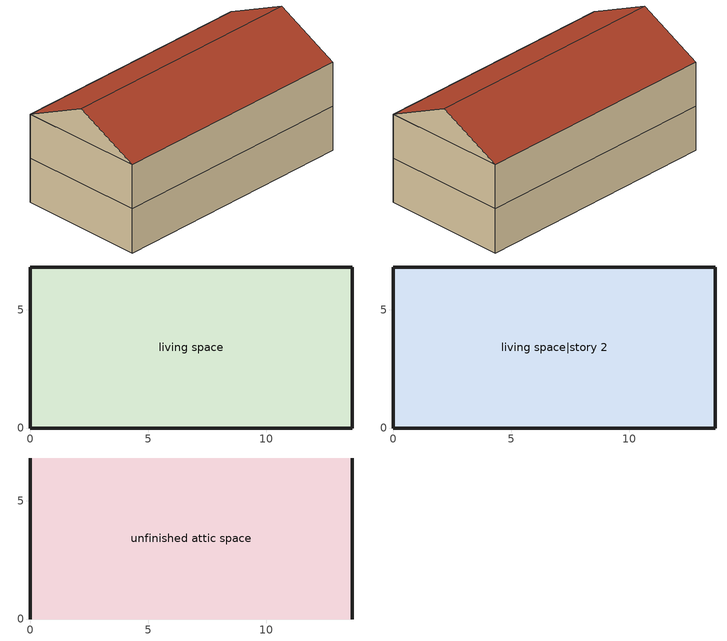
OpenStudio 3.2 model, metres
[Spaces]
living space
 floor foundation: 0,0 0,6.82 13.63,6.82 13.63,0 z0
 wall outside: 0,6.82 0,0 13.63,0 13.63,6.82 0,6.82 z0:2.44
living space|story 2
 floor to living space: 0,0 0,6.82 13.63,6.82 13.63,0 z2.44
 wall outside: 0,6.82 0,0 13.63,0 13.63,6.82 0,6.82 z2.44:4.88
unfinished attic space
 floor to living space|story 2: 0,6.82 13.63,6.82 13.63,0 0,0 z4.88
 wall outside: 0,3.41,6.58 0,6.82,4.88 0,0,4.88; 13.63,3.41,6.58 13.63,0,4.88 13.63,6.82,4.88
 roof outside: 13.63,3.41,6.58 0,3.41,6.58 0,0,4.88 13.63,0,4.88; 0,3.41,6.58 13.63,3.41,6.58 13.63,6.82,4.88 0,6.82,4.88
[Site]
Denver Intl Ap_CO_USA: Latitude {deg}=39.83; Longitude {deg}=-104.65; Time Zone {hr}=-7; Elevation {m}=1650
[ClimateZones]
Climate Zone Institution Name 1=Building America; Climate Zone Document Year 1=0; Climate Zone Value 1=Cold
[Site:WaterMainsTemperature]
Calculation Method=Correlation; Annual Average Outdoor Air Temperature {C}=10.8753; Maximum Difference In Monthly Average Outdoor Air Temperatures {deltaC}=23.1524
[Site:GroundTemperature:Deep]
10.8753, 10.8753, 10.8753, 10.8753, 10.8753, 10.8753, 10.8753, 10.8753, 10.8753, 10.8753, 10.8753, 10.8753
[Building]
Building 1: North Axis {deg}=180; Standards Number of Stories=2; Standards Number of Above Ground Stories=2; Standards Building Type=singlefamilydetached; Standards Number of Living Units=1
[ThermalZone] Use Ideal Air Loads=No
living zone; unfinished attic zone
[Sizing:Zone] Zone Cooling Design Supply Air Temperature Input Method=SupplyAirTemperature; Zone Cooling Design Supply Air Temperature {C}=14; Zone Cooling Design Supply Air Temperature Difference {deltaC}=11.11; Zone Heating Design Supply Air Temperature Input Method=SupplyAirTemperature; Zone Heating Design Supply Air Temperature {C}=40; Zone Heating Design Supply Air Temperature Difference {deltaC}=11.11; Zone Cooling Design Supply Air Humidity Ratio {kg-H2O/kg-air}=0.0085; Zone Heating Design Supply Air Humidity Ratio {kg-H2O/kg-air}=0.008; Cooling Design Air Flow Method=DesignDay; Heating Design Air Flow Method=DesignDay; Account for Dedicated Outdoor Air System=No; Dedicated Outdoor Air System Control Strategy=NeutralSupplyAir; Dedicated Outdoor Air Low Setpoint Temperature for Design {C}=autosize; Dedicated Outdoor Air High Setpoint Temperature for Design {C}=autosize
living zone; unfinished attic zone
[Space]
Name | Space Type | Thermal Zone | Building Unit
living space; living space|story 2 | Space Type 1 | living zone | unit 1
unfinished attic space | Space Type 2 | unfinished attic zone
[SpaceType]
Name | Standards Space Type
Space Type 1 | living
Space Type 2 | unfinished attic
[BuildingUnit]
unit 1: Building Unit Type=Residential
[External:File]
8760.csv: File=8760.csv
[People:Definition] Number of People Calculation Method=People; Number of People {people}=1.32; Fraction Radiant=0.319734; Sensible Heat Fraction=0.573; Carbon Dioxide Generation Rate {m3/s-W}=0; Enable ASHRAE 55 Comfort Warnings=No; Mean Radiant Temperature Calculation Type=ZoneAveraged
res occupants|living space|story 2; res occupants|living space
[People] Number of People Schedule=occupants; Activity Level Schedule=res occupants activity schedule; Multiplier=1
Name | People Definition | Space or SpaceType
res occupants|living space|story 2 | res occupants|living space|story 2 | living space|story 2
res occupants|living space | res occupants|living space | living space
[Schedule:File]
occupants: External File=8760.csv; Column Number=1; Rows to Skip at Top=1; Number of Hours of Data=8760; Minutes per Item=60
[Schedule:Constant]
res occupants activity schedule: Value=112.539
